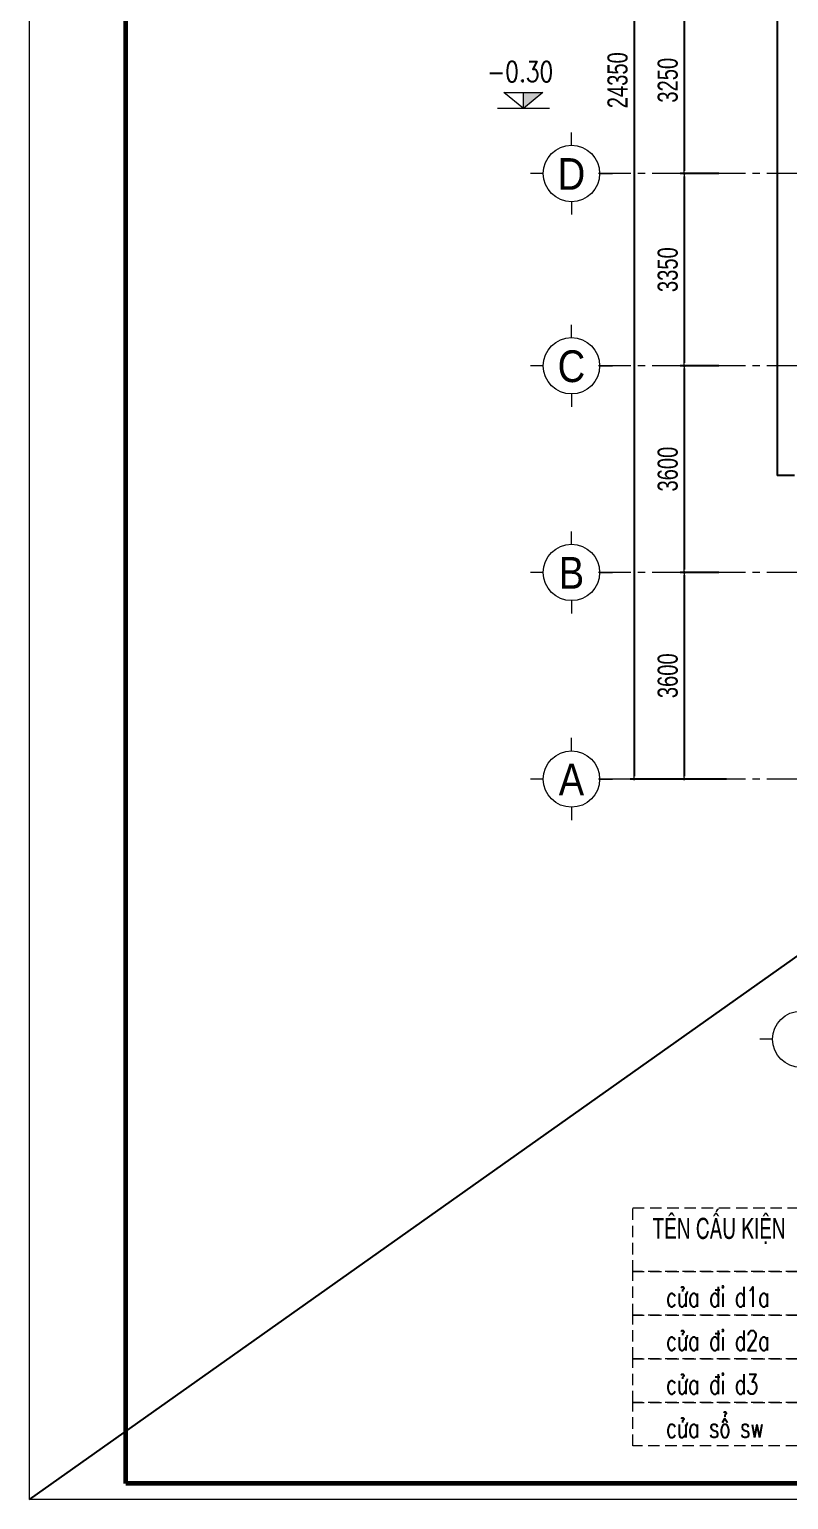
# Model space of a CAD drawing. Header units: millimetres. Extents: x -519517 to -431282, y -372679 to 113618.
# Drawn here: x -490082 to -476843, y 17337 to 42951 of the extents above; entities that cross this region are included whole.
import ezdxf
from ezdxf.enums import TextEntityAlignment as Align

# ---------------------------------------------------------------- set-up
doc = ezdxf.new("R2010")
doc.units = ezdxf.units.MM
doc.header["$LTSCALE"] = 5
for name, pattern in [('CENTER2', [28.575, 19.05, -3.175, 3.175, -3.175]), ('CENTERX2', [4, 2.5, -0.5, 0.5, -0.5]), ('DASHDOT', [1, 0.5, -0.25, 0, -0.25]), ('HIDDEN', [0.375, 0.25, -0.125]), ('HIDDENX2', [0.75, 0.5, -0.25])]:
    doc.linetypes.add(name, pattern=pattern)
doc.layers.get('0').update_dxf_attribs({"linetype": 'CENTER2'})
doc.layers.add('KCS_Plotter', color=11, linetype='Continuous', plot=False)
for name, color, linetype, lineweight in [('Khungten_LCDI', 7, 'Continuous', 25), ('LC Dim', 8, 'Continuous', 18), ('LC ISO', 153, 'Continuous', 13), ('LC MANH DUT', 35, 'HIDDEN', 5), ('LC Net manh', 9, 'Continuous', 5), ('LC Net thay', 7, 'Continuous', 25), ('LC Net truc', 79, 'DASHDOT', 13), ('LC Text1', 3, 'Continuous', 20), ('LC Text2', 7, 'Continuous', 25)]:
    doc.layers.add(name, color=color, linetype=linetype, lineweight=lineweight)
doc.styles.add('HOATBIF', font='hoatbif.shx', dxfattribs={"width": 0.75})
doc.styles.add('Khungten', font='VHAVAN.TTF', dxfattribs={"width": 0.9, "height": 5000})
doc.styles.add('LC 1', font='VHAVANB.TTF')
doc.styles.add('LC 2', font='VHARIALN.TTF', dxfattribs={"width": 0.7})
doc.styles.add('LC 3', font='vnsimli.shx', dxfattribs={"width": 0.75})
doc.styles.add('T1', font='Vnsimli.shx', dxfattribs={"width": 0.8})
doc.styles.add('Title', font='VHBLACK.TTF')
doc.dimstyles.new('Copy of 1-110', dxfattribs={"dimscale": 110, "dimtxt": 2.5, "dimasz": 0.35, "dimexe": 0.5, "dimexo": 0, "dimgap": 0.8, "dimtad": 1, "dimdec": 0, "dimzin": 0, "dimdsep": 46, "dimtxsty": 'HOATBIF', "dimblk1": 'DOT', "dimblk2": 'DOT', "dimsah": 1, "dimcen": -1, "dimdle": 1, "dimclrd": 256, "dimclre": 256, "dimclrt": 4, "dimadec": 3, "dimazin": 2, "dimtfac": 0.333333, "dimtdec": 0, "dimtix": 1, "dimtmove": 2, "dimatfit": 3, "dimldrblk": 'DOT', "dimfxl": 1, "dimtvp": 0.833333, "dimtolj": 1, "dimtzin": 0, "dimarcsym": 0})

# ---------------------------------------------------------------- blocks, each defined once
blk = doc.blocks.new('lcdi fix')
at = {"layer": 'Defpoints', "lineweight": 0}
blk.add_lwpolyline([(-1200, -14850), (-1200, 14850), (40800, 14850), (40800, -14850)], close=True, dxfattribs=at)
at = {"layer": 'Khungten_LCDI', "color": 5, "lineweight": 60}
blk.add_lwpolyline([(0, -14650), (0, 14650), (40600, 14650), (40600, -14650)], close=True, dxfattribs=at)
at = {"color": 7, "style": 'Khungten', "width": 0.8}
for tag, p in [('REVISION', (39499, -10746)), ('NGAYHT', (39546, -11609))]:
    blk.add_attdef(tag, text='', height=200, dxfattribs=at).set_placement(p, align=Align.CENTER)
at = {"layer": 'LC Text1', "style": 'Title', "width": 3.882085}
for tag, p, p2 in [('TENBANVE1', (36913, -8886), (40339, -8886)), ('TENBANVE2', (36913, -9562), (40339, -9562))]:
    blk.add_attdef(tag, text='', height=250, dxfattribs=at).set_placement(p, p2, align=Align.FIT)
at = {"layer": 'LC Text1', "style": 'Title', "width": 0.7}
blk.add_attdef('SOBANVE', text='', height=250, dxfattribs=at).set_placement((39562, -13896), align=Align.CENTER)
blk = doc.blocks.new('TTRUC')
at = {"layer": 'LC ISO'}
for p, q in [((0, 6.95), (0, 10.13)), ((-6.95, 0), (-10.13, 0)), ((6.95, 0), (10.13, 0)), ((0, -6.95), (0, -10.13))]:
    blk.add_line(p, q, dxfattribs=at)
at = {"layer": 'LC Net manh'}
blk.add_circle((0, 0), 6.95, dxfattribs=at)
blk = doc.blocks.new('Caodo1')
at = {"layer": 'LC Text1'}
blk.add_hatch(color=256, dxfattribs=at).paths.add_polyline_path([(0, 200), (0, 0), (243, 200)])
for p, q in [((0, 0), (0, 200)), ((324, 0), (-324, 0))]:
    blk.add_line(p, q, dxfattribs=at)
blk.add_lwpolyline([(-243, 200), (243, 200), (0, 0), (0, 0)], close=True, dxfattribs=at)
at = {"layer": 'LC Text1', "style": 'T1', "width": 0.8}
blk.add_attdef('%%P0,00', text='', height=250, dxfattribs=at).set_placement((-39, 460), align=Align.MIDDLE_CENTER)
blk = doc.blocks.new('DOT')
at = {"color": 0, "linetype": 'ByBlock'}
blk.add_line((-0.5, 0), (-1, 0), dxfattribs=at)
at = {"color": 0, "linetype": 'ByBlock', "const_width": 0.5}
blk.add_lwpolyline([(-0.25, 0, 1), (0.25, 0, 1)], format="xyb", close=True, dxfattribs=at)
blk = doc.blocks.new('*D153')
at = {"layer": 'Defpoints', "color": 0, "transparency": 16777216}
for p in [(-477924, 43690), (-478663, 40440), (-478061, 40440)]:
    blk.add_point(p, dxfattribs=at)
at = {"layer": 'LC Dim', "lineweight": -2, "transparency": 16777216}
for p, q in [((-477924, 43690), (-478733, 43690)), ((-478663, 43641), (-478663, 40489)), ((-478061, 40440), (-478733, 40440))]:
    blk.add_line(p, q, dxfattribs=at)
at = {"layer": 'LC Dim', "lineweight": -2, "transparency": 16777216, "xscale": 49, "yscale": 49, "zscale": 49}
for p, rotation in [((-478663, 43690), 90), ((-478663, 40440), 270)]:
    blk.add_blockref('DOT', p, dxfattribs=dict(at, rotation=rotation))
at = {"layer": 'LC Dim', "color": 4, "transparency": 16777216, "insert": (-478950, 42065), "char_height": 350, "attachment_point": 5, "rotation": 90, "style": 'HOATBIF'}
blk.add_mtext('\\A1;3250', dxfattribs=at)
blk = doc.blocks.new('_Dot')
at = {"color": 0, "linetype": 'ByBlock', "lineweight": -2}
blk.add_line((-0.5, 0), (-1, 0), dxfattribs=at)
at = {"color": 0, "linetype": 'ByBlock', "const_width": 0.5}
blk.add_lwpolyline([(-0.25, 0, 1), (0.25, 0, 1)], format="xyb", close=True, dxfattribs=at)
blk = doc.blocks.new('*D154')
at = {"layer": 'Defpoints', "color": 0, "transparency": 16777216}
for p in [(-478061, 40440), (-478663, 37090), (-478061, 37090)]:
    blk.add_point(p, dxfattribs=at)
at = {"layer": 'LC Dim', "lineweight": -2, "transparency": 16777216}
for p, q in [((-478061, 40440), (-478733, 40440)), ((-478663, 40391), (-478663, 37139)), ((-478061, 37090), (-478733, 37090))]:
    blk.add_line(p, q, dxfattribs=at)
at = {"layer": 'LC Dim', "lineweight": -2, "transparency": 16777216, "xscale": 49, "yscale": 49, "zscale": 49}
for p, rotation in [((-478663, 40440), 90), ((-478663, 37090), 270)]:
    blk.add_blockref('DOT', p, dxfattribs=dict(at, rotation=rotation))
at = {"layer": 'LC Dim', "color": 4, "transparency": 16777216, "insert": (-478950, 38765), "char_height": 350, "attachment_point": 5, "rotation": 90, "style": 'HOATBIF'}
blk.add_mtext('\\A1;3350', dxfattribs=at)
blk = doc.blocks.new('*D155')
at = {"layer": 'Defpoints', "color": 0, "transparency": 16777216}
for p in [(-478061, 37090), (-478663, 33490), (-478061, 33490)]:
    blk.add_point(p, dxfattribs=at)
at = {"layer": 'LC Dim', "lineweight": -2, "transparency": 16777216}
for p, q in [((-478061, 37090), (-478733, 37090)), ((-478663, 37041), (-478663, 33539)), ((-478061, 33490), (-478733, 33490))]:
    blk.add_line(p, q, dxfattribs=at)
at = {"layer": 'LC Dim', "lineweight": -2, "transparency": 16777216, "xscale": 49, "yscale": 49, "zscale": 49}
for p, rotation in [((-478663, 37090), 90), ((-478663, 33490), 270)]:
    blk.add_blockref('DOT', p, dxfattribs=dict(at, rotation=rotation))
at = {"layer": 'LC Dim', "color": 4, "transparency": 16777216, "insert": (-478950, 35290), "char_height": 350, "attachment_point": 5, "rotation": 90, "style": 'HOATBIF'}
blk.add_mtext('\\A1;3600', dxfattribs=at)
blk = doc.blocks.new('*D156')
at = {"layer": 'Defpoints', "color": 0, "transparency": 16777216}
for p in [(-478061, 33490), (-478663, 29890), (-478061, 29890)]:
    blk.add_point(p, dxfattribs=at)
at = {"layer": 'LC Dim', "lineweight": -2, "transparency": 16777216}
for p, q in [((-478061, 33490), (-478733, 33490)), ((-478663, 33441), (-478663, 29939)), ((-478061, 29890), (-478733, 29890))]:
    blk.add_line(p, q, dxfattribs=at)
at = {"layer": 'LC Dim', "lineweight": -2, "transparency": 16777216, "xscale": 49, "yscale": 49, "zscale": 49}
for p, rotation in [((-478663, 33490), 90), ((-478663, 29890), 270)]:
    blk.add_blockref('DOT', p, dxfattribs=dict(at, rotation=rotation))
at = {"layer": 'LC Dim', "color": 4, "transparency": 16777216, "insert": (-478950, 31690), "char_height": 350, "attachment_point": 5, "rotation": 90, "style": 'HOATBIF'}
blk.add_mtext('\\A1;3600', dxfattribs=at)
blk = doc.blocks.new('*D157')
at = {"layer": 'Defpoints', "color": 0, "transparency": 16777216}
for p in [(-477924, 54240), (-479538, 29890), (-477924, 29890)]:
    blk.add_point(p, dxfattribs=at)
at = {"layer": 'LC Dim', "lineweight": -2, "transparency": 16777216}
for p, q in [((-477924, 54240), (-479608, 54240)), ((-479538, 54191), (-479538, 29939)), ((-477924, 29890), (-479608, 29890))]:
    blk.add_line(p, q, dxfattribs=at)
at = {"layer": 'LC Dim', "lineweight": -2, "transparency": 16777216, "xscale": 49, "yscale": 49, "zscale": 49}
for p, rotation in [((-479538, 54240), 90), ((-479538, 29890), 270)]:
    blk.add_blockref('DOT', p, dxfattribs=dict(at, rotation=rotation))
at = {"layer": 'LC Dim', "color": 4, "transparency": 16777216, "insert": (-479825, 42065), "char_height": 350, "attachment_point": 5, "rotation": 90, "style": 'HOATBIF'}
blk.add_mtext('\\A1;24350', dxfattribs=at)

msp = doc.modelspace()

# ---------------------------------------------------------------- linework, layer by layer
at = {"layer": 'KCS_Plotter'}
msp.add_line((-490081.8, 17336.6), (-431281.8, 58916.6), dxfattribs=at)
at = {"layer": 'LC MANH DUT', "linetype": 'HIDDENX2', "ltscale": 80}
for points in [[(-479560.3, 22421.6), (-476393.9, 22421.6), (-476393.9, 21309.1), (-479560.3, 21309.1)], [(-479560.3, 21309.1), (-476393.9, 21309.1), (-476393.9, 20549.5), (-479560.3, 20549.5)], [(-479560.3, 20549.5), (-476393.9, 20549.5), (-476393.9, 19790), (-479560.3, 19790)], [(-479560.3, 19790), (-476393.9, 19790), (-476393.9, 19030.4), (-479560.3, 19030.4)], [(-479560.3, 19030.4), (-476393.9, 19030.4), (-476393.9, 18270.8), (-479560.3, 18270.8)]]:
    msp.add_lwpolyline(points, close=True, dxfattribs=at)
at = {"layer": 'LC Net thay'}
for p in [(-477041.3, 52850.4), (-476741.3, 35180.4)]:
    msp.add_line(p, (-477041.3, 35180.4), dxfattribs=at)
at = {"layer": 'LC Net truc', "linetype": 'CENTERX2', "ltscale": 50}
for p, q in [((-446596.3, 40440.4), (-480157.4, 40440.4)), ((-446596.3, 37090.4), (-480157.4, 37090.4)), ((-446596.3, 33490.4), (-480157.4, 33490.4)), ((-446596.3, 33490.4), (-480157.4, 33490.4)), ((-446596.3, 29890.4), (-480157.4, 29890.4))]:
    msp.add_line(p, q, dxfattribs=at)

# ---------------------------------------------------------------- block references
at = {"layer": 'LC ISO', "xscale": 70.63098313741592, "yscale": 70.63098313741592, "zscale": 70.63098313741592}
for p in [(-480630.2, 40440.4), (-480630.2, 37090.4), (-480630.2, 33490.4), (-480630.2, 29890.4), (-476631.3, 25356.3)]:
    msp.add_blockref('TTRUC', p, dxfattribs=at)
at = {"layer": 'LC Net thay', "xscale": 1.400000036310157, "yscale": 1.400000036310157, "zscale": 1.400000036310157}
msp.add_blockref('lcdi fix', (-488401.8, 38126.6), dxfattribs=at)
at = {"layer": 'LC Text1'}
ref = msp.add_blockref('Caodo1', (-481467.6, 41570.5), dxfattribs=dict(at, xscale=1.401625041179158, yscale=1.401625041179158, zscale=1.401625041179158))
ref.add_attrib('%%P0,00', '-0.30', dxfattribs={"layer": 'LC Text2', "height": 350.41, "style": 'T1', "width": 0.8}).set_placement((-481522.3, 42214.5), align=Align.MIDDLE_CENTER)

# ---------------------------------------------------------------- texts
at = {"layer": 'LC Text1', "ltscale": 0.2, "style": 'LC 1', "width": 0.9}
for s, p in [('d', (-480630.2, 39990.4)), ('c', (-480630.2, 36640.4)), ('b', (-480630.2, 33040.4)), ('a', (-480630.2, 29440.4))]:
    msp.add_text(s, height=553, dxfattribs=at).set_placement(p, align=Align.BOTTOM_CENTER)
at = {"layer": 'LC Text1', "color": 3, "style": 'LC 3', "width": 0.7}
for s, p in [('cöa ®i d1a', (-478980.6, 20694.5)), ('cöa ®i d2a', (-478980.6, 19935)), ('cöa ®i d3', (-478980.6, 19175.4)), ('cöa sæ sw', (-478980.6, 18415.8))]:
    msp.add_text(s, height=347.63, dxfattribs=at).set_placement(p)
at = {"layer": 'LC Text2', "lineweight": -2, "style": 'LC 2', "width": 0.8}
msp.add_text('tªn cÊu kiÖn', height=362.429, dxfattribs=at).set_placement((-479216, 21880.4))

# ---------------------------------------------------------------- dimensions: what is measured, and where the dimension line sits
at = {"layer": 'LC Dim'}
for base, p1, p2, picture, middle in [((-479538, 29890.4), (-477924.4, 54240.4), (-477924.4, 29890.4), '*D157', (-479825, 42065.4)), ((-478663, 40440.4), (-477924.4, 43690.4), (-478061.1, 40440.4), '*D153', (-478950, 42065.4)), ((-478663, 37090.4), (-478061.1, 40440.4), (-478061.1, 37090.4), '*D154', (-478950, 38765.4)), ((-478663, 33490.4), (-478061.1, 37090.4), (-478061.1, 33490.4), '*D155', (-478950, 35290.4)), ((-478663, 29890.4), (-478061.1, 33490.4), (-478061.1, 29890.4), '*D156', (-478950, 31690.4))]:
    dim = msp.add_linear_dim(base=base, p1=p1, p2=p2, angle=270, dimstyle='Copy of 1-110', override={"dimscale": 140}, dxfattribs=at)
    dim.commit()
    dim.dimension.update_dxf_attribs({"geometry": picture, "text_midpoint": middle})

doc.saveas('drawing.dxf')
